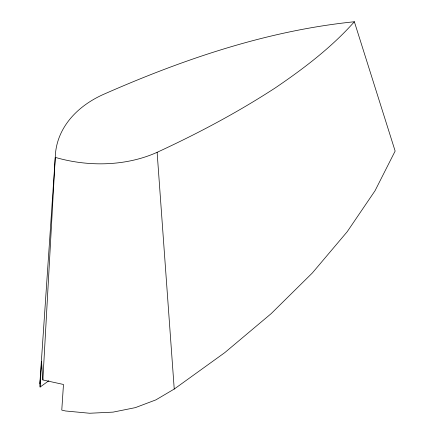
<?xml version="1.0" encoding="UTF-8"?>
<svg xmlns="http://www.w3.org/2000/svg" width="435" height="435" viewBox="0 0 435 435"><rect width="100%" height="100%" fill="white"/><g stroke="black" fill="none" stroke-linecap="round" stroke-linejoin="round"><path stroke-width="0.65" d="M40.112 387.03L41.526 361.605L42.875 379.962L63.477 384.469L61.775 410.102L65.582 410.988L89.653 413.25L113.1 412.119L135.356 407.628L155.899 399.874L174.234 389.048L224.764 352.644L271.146 313.662L312.281 273.044L347.184 231.746L375.024 190.764L395.143 151.065L354.367 21.75C267.008 30.662 182.939 59.356 102.965 94.618A115.976 82.851 8.1 0 0 55.267 157.367L39.857 383.588L40.112 387.03L48.883 380.717M42.875 379.962L55.267 157.367A115.976 82.851 8.1 0 0 157.122 152.304C197.936 133.485 237.684 112.35 275.377 87.832C303.826 68.496 331.421 47.545 354.367 21.75M39.857 383.588L40.259 379.63M40.39 378.309L40.656 375.671M157.122 152.304L174.234 389.048"/></g></svg>
